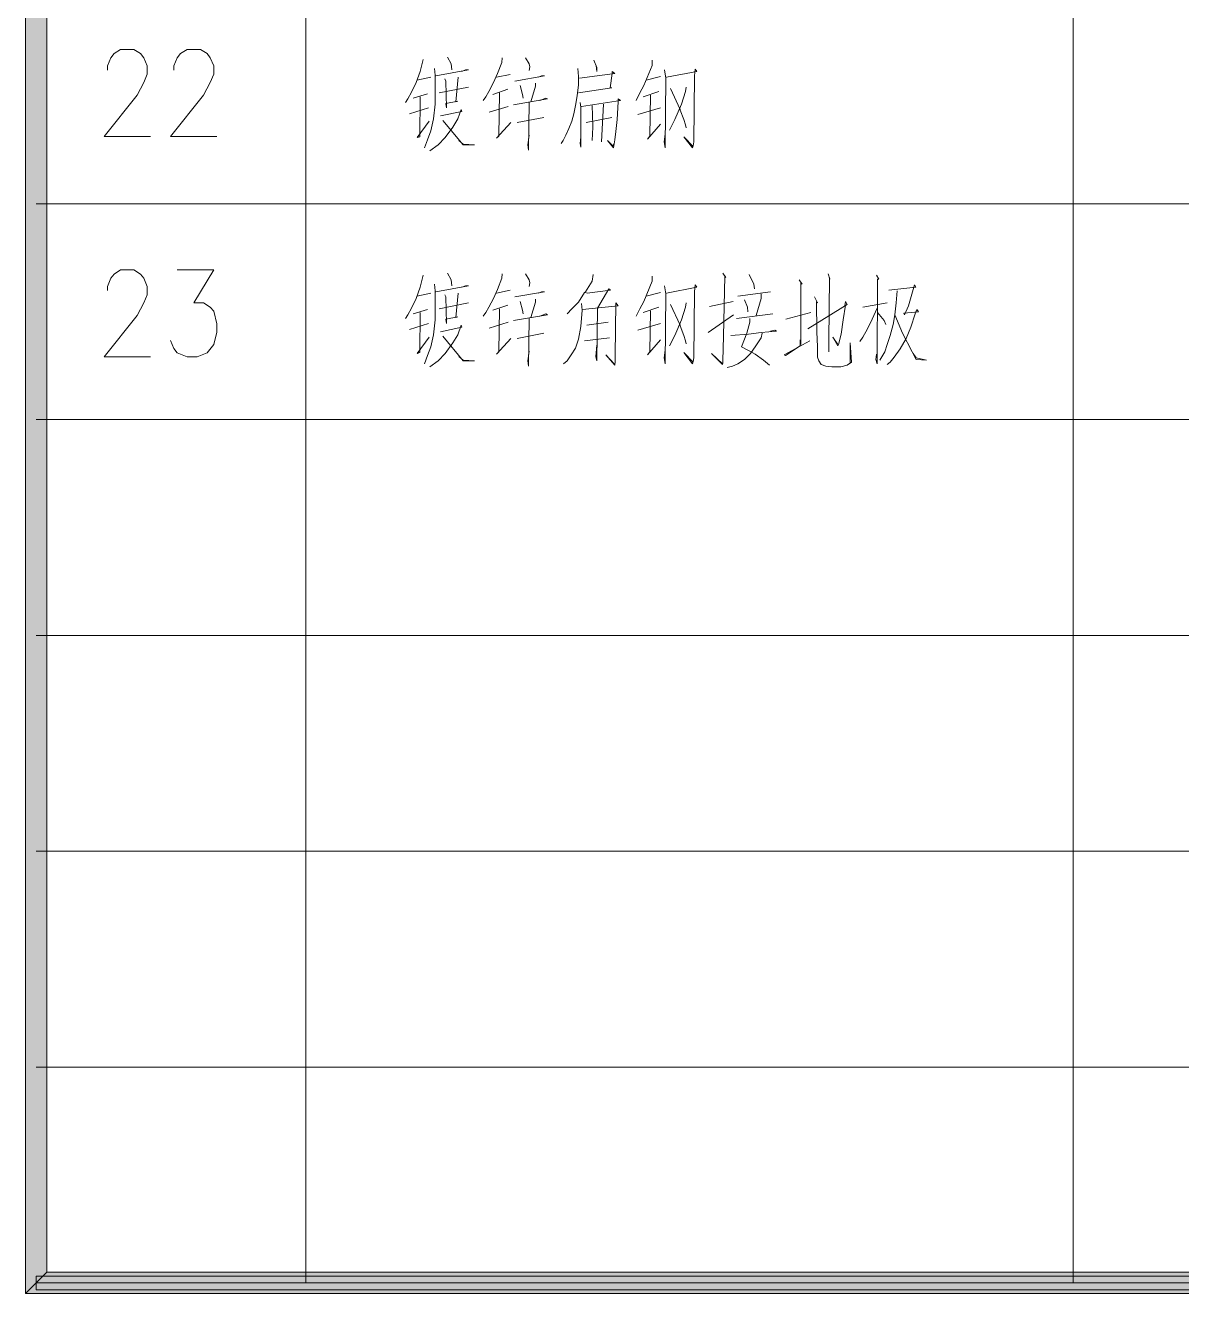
# Model space of a CAD drawing. Header units: millimetres. Extents: x 0 to 586, y 0 to 414.
# Drawn here: x 372.69 to 414.94, y 116.54 to 162.88 of the extents above; entities that cross this region are included whole.
import ezdxf

# ---------------------------------------------------------------- set-up
doc = ezdxf.new("R2010")
doc.units = ezdxf.units.MM

msp = doc.modelspace()

# ---------------------------------------------------------------- hatches: boundary and pattern name
h = msp.add_hatch(color=0)
h.dxf.hatch_style = 2
h.paths.add_polyline_path([(372.685028, 349.013639), (373.47525, 348.223417), (373.47525, 117.323306), (372.685028, 116.536611)])
h = msp.add_hatch(color=0)
h.dxf.hatch_style = 2
h.paths.add_polyline_path([(372.685028, 116.536611), (373.47525, 117.323306), (532.599194, 117.323306), (532.599194, 116.536611)])
h = msp.add_hatch(color=0)
h.dxf.hatch_style = 2
h.paths.add_polyline_path([(373.080139, 116.68125), (373.080139, 117.175139), (532.599194, 117.175139), (532.599194, 116.68125)])

# ---------------------------------------------------------------- linework, layer by layer
at = {"color": 0, "lineweight": 0}
for points in [[(372.685028, 349.013639), (373.47525, 348.223417), (373.47525, 117.323306), (372.685028, 116.536611)], [(372.685028, 116.536611), (373.47525, 117.323306), (532.599194, 117.323306), (532.599194, 116.536611)], [(373.080139, 116.68125), (373.080139, 117.175139), (532.599194, 117.175139), (532.599194, 116.68125)]]:
    msp.add_lwpolyline(points, close=True, dxfattribs=at)
for points in [[(382.93675, 348.618528), (382.93675, 116.928194)], [(410.982583, 348.618528), (410.982583, 116.928194)], [(410.982583, 348.618528), (410.982583, 116.928194)], [(410.982583, 348.618528), (410.982583, 116.928194)], [(375.683639, 161.247667), (375.683639, 161.399361), (375.803583, 161.70275), (375.927056, 161.854444), (376.166944, 162.006139), (376.653778, 162.006139), (376.897194, 161.854444), (377.017139, 161.70275), (377.140611, 161.399361), (377.140611, 161.095972), (377.017139, 160.792583), (376.773722, 160.3375), (375.560167, 158.820556), (377.260556, 158.820556)], [(378.11075, 161.247667), (378.11075, 161.399361), (378.230694, 161.70275), (378.354167, 161.854444), (378.594056, 162.006139), (379.080889, 162.006139), (379.324306, 161.854444), (379.44425, 161.70275), (379.567722, 161.399361), (379.567722, 161.095972), (379.44425, 160.792583), (379.200833, 160.3375), (377.987278, 158.820556), (379.687667, 158.820556)], [(387.226528, 161.635722), (387.117167, 161.201806), (386.965472, 160.796111), (386.792611, 160.443333), (386.662083, 160.196389), (386.573889, 160.062333)], [(387.639278, 161.311167), (387.660444, 161.06775), (387.660444, 160.577389), (387.660444, 160.005889), (387.596944, 159.462611), (387.50875, 159.028694), (387.378222, 158.704139), (387.268861, 158.404278)], [(388.115528, 161.720389), (388.246056, 161.473444), (388.27075, 161.25825)], [(390.115778, 161.692167), (390.094611, 161.529889), (389.942917, 161.120667), (389.791222, 160.796111), (389.618361, 160.468028), (389.509, 160.277528), (389.420806, 160.143472)], [(390.965972, 161.692167), (391.0965, 161.473444), (391.117667, 161.364083), (391.0965, 161.230028)], [(392.878028, 161.311167), (392.899194, 161.011306), (392.899194, 160.714972), (392.856861, 160.30575), (392.789833, 159.952972), (392.726333, 159.653111), (392.659306, 159.381472), (392.549944, 159.109833), (392.444111, 158.866417), (392.33475, 158.675917), (392.267722, 158.566556)], [(393.463639, 161.611028), (393.573, 161.339389), (393.573, 161.201806), (393.551833, 161.420528)], [(395.594417, 161.611028), (395.594417, 161.420528), (395.291028, 160.68675), (395.139333, 160.415111), (395.008806, 160.143472)], [(386.986639, 160.87725), (387.50875, 160.986611)], [(387.681611, 161.039528), (388.877528, 161.25825), (388.768167, 161.25825), (388.637639, 161.201806)], [(388.507111, 160.986611), (388.422444, 160.087028), (388.485944, 160.11525), (388.052028, 160.034111), (388.073194, 159.871833), (388.052028, 160.849028), (388.009694, 160.930167)], [(389.900583, 160.986611), (390.398, 161.092444)], [(390.574389, 160.849028), (391.660944, 161.039528), (391.551583, 161.039528), (391.442222, 160.986611)], [(392.941528, 160.958389), (394.225639, 161.120667), (394.137444, 161.201806), (394.137444, 161.120667), (394.052778, 160.605611), (394.116278, 160.605611), (392.899194, 160.415111)], [(395.375694, 160.87725), (395.897806, 161.011306)], [(396.0495, 161.25825), (396.095361, 160.958389), (396.074194, 158.404278), (396.028333, 158.623), (396.074194, 158.919333)], [(396.116528, 160.986611), (397.22425, 161.201806), (397.16075, 161.282944), (397.139583, 161.039528), (397.114889, 158.623), (397.093722, 158.485417), (397.072556, 158.404278), (396.748, 158.809972), (397.093722, 158.457194)], [(387.378222, 160.386889), (386.856111, 160.224611)], [(387.812139, 160.415111), (388.877528, 160.630306)], [(390.313333, 160.549167), (389.770056, 160.358667)], [(390.009944, 160.415111), (389.98525, 158.838194), (389.900583, 158.757056), (390.422694, 159.328556)], [(390.768417, 160.68675), (390.856611, 160.358667), (390.877778, 160.224611)], [(391.332861, 160.767889), (391.332861, 160.658528), (391.16, 160.087028)], [(395.834306, 160.468028), (395.269861, 160.277528)], [(396.832667, 160.630306), (396.8115, 160.468028), (396.659806, 160.005889), (396.419917, 159.437917), (396.225889, 159.056917)], [(396.268222, 160.577389), (396.617472, 159.815389), (396.617472, 159.790694), (396.748, 159.437917), (396.8115, 159.247417), (396.832667, 159.138056)], [(387.117167, 160.277528), (387.096, 158.809972), (387.007806, 158.785278), (387.441722, 159.381472)], [(390.3345, 159.92475), (389.639528, 159.709556)], [(390.528528, 159.981194), (391.770306, 160.196389), (391.703278, 160.224611), (391.484556, 160.143472)], [(391.0965, 160.062333), (391.071806, 158.323139), (391.050639, 158.513639), (391.0965, 158.866417)], [(392.962694, 160.062333), (392.987389, 159.900056), (392.987389, 158.947556), (392.987389, 158.4325), (392.962694, 158.566556), (392.987389, 158.809972)], [(393.008556, 159.92475), (394.440833, 160.143472), (394.356167, 160.196389), (394.356167, 160.087028), (394.310306, 159.437917), (394.267972, 159.000472), (394.225639, 158.704139), (394.183306, 158.404278), (393.964583, 158.675917), (394.158611, 158.485417), (394.204472, 158.566556)], [(393.400139, 159.952972), (393.421306, 159.219194), (393.421306, 159.166278), (393.400139, 158.675917)], [(393.812889, 160.005889), (393.745861, 158.623)], [(395.530917, 160.333972), (395.506222, 158.838194), (395.421556, 158.728833), (395.897806, 159.272111)], [(386.725583, 159.653111), (387.420556, 159.871833)], [(387.858, 159.571972), (388.637639, 159.73425), (388.616472, 159.815389), (388.485944, 159.462611), (388.313083, 159.166278), (388.030861, 158.785278), (387.769806, 158.513639), (387.466417, 158.294917)], [(390.659056, 159.328556), (391.639778, 159.519056)], [(393.181417, 159.328556), (394.116278, 159.519056)], [(395.897806, 159.871833), (395.072306, 159.628417)], [(387.942667, 159.409694), (388.6835, 158.513639), (389.09625, 158.513639), (388.6835, 158.538333), (388.531806, 158.675917)], [(373.080139, 156.365222), (532.599194, 156.365222)], [(375.683639, 153.19375), (375.683639, 153.341917), (375.803583, 153.645306), (375.927056, 153.797), (376.166944, 153.948694), (376.653778, 153.948694), (376.897194, 153.797), (377.017139, 153.645306), (377.140611, 153.341917), (377.140611, 153.042056), (377.017139, 152.738667), (376.773722, 152.283583), (375.560167, 150.766639), (377.260556, 150.766639)], [(378.230694, 153.948694), (379.567722, 153.948694), (378.837472, 152.738667), (379.200833, 152.738667), (379.44425, 152.586972), (379.567722, 152.435278), (379.687667, 151.980194), (379.687667, 151.676806), (379.567722, 151.221722), (379.324306, 150.918333), (378.960944, 150.766639), (378.594056, 150.766639), (378.230694, 150.918333), (378.11075, 151.070028), (377.987278, 151.373417)], [(387.226528, 153.751139), (387.117167, 153.313694), (386.965472, 152.908), (386.792611, 152.555222), (386.662083, 152.308278), (386.573889, 152.174222)], [(387.639278, 153.423056), (387.660444, 153.179639), (387.660444, 152.689278), (387.660444, 152.121306), (387.596944, 151.578028), (387.50875, 151.140583), (387.378222, 150.816028), (387.268861, 150.516167)], [(388.115528, 153.832278), (388.246056, 153.585333), (388.27075, 153.370139)], [(390.115778, 153.804056), (390.094611, 153.641778), (389.942917, 153.232556), (389.791222, 152.908), (389.618361, 152.583444), (389.509, 152.392944), (389.420806, 152.255361)], [(390.965972, 153.804056), (391.0965, 153.585333), (391.117667, 153.4795), (391.0965, 153.341917)], [(393.442472, 153.775833), (393.400139, 153.532417), (393.16025, 153.151417), (393.117917, 153.126722), (392.899194, 152.770417), (392.659306, 152.527), (392.486444, 152.3365)], [(395.594417, 153.722917), (395.594417, 153.532417), (395.291028, 152.798639), (395.139333, 152.527), (395.008806, 152.255361)], [(398.180278, 153.832278), (398.289639, 153.67), (398.247306, 153.722917), (398.201444, 151.521583), (398.180278, 150.625528), (398.180278, 150.544389), (398.159111, 150.487944), (397.767528, 150.897167), (398.159111, 150.516167)], [(399.136306, 153.775833), (399.312694, 153.423056), (399.333861, 153.260778)], [(400.963694, 153.585333), (401.073056, 153.423056), (401.027194, 153.4795), (401.027194, 151.221722), (401.006028, 151.387528), (401.006028, 151.168806), (400.46275, 150.816028), (400.420417, 150.84425), (401.355278, 151.359306)], [(402.029083, 153.804056), (402.092583, 153.613556), (402.071417, 153.67), (402.05025, 151.359306), (402.05025, 150.950083), (402.05025, 151.278167)], [(403.789444, 153.751139), (403.877639, 153.613556), (403.831778, 153.613556), (403.810611, 150.516167), (403.768278, 150.678444), (403.789444, 150.868944)], [(386.986639, 152.989139), (387.50875, 153.0985)], [(387.681611, 153.151417), (388.877528, 153.370139), (388.768167, 153.370139), (388.637639, 153.313694)], [(388.507111, 153.0985), (388.422444, 152.202444), (388.485944, 152.227139), (388.052028, 152.146), (388.073194, 151.983722), (388.052028, 152.960917), (388.009694, 153.042056)], [(389.900583, 153.0985), (390.398, 153.207861)], [(390.574389, 152.960917), (391.660944, 153.151417), (391.551583, 153.151417), (391.442222, 153.0985)], [(393.16025, 153.126722), (393.22375, 153.0985), (394.073944, 153.207861), (394.006917, 153.260778), (393.594167, 152.555222), (393.573, 150.625528), (393.530667, 150.787806), (393.573, 151.197028)], [(395.375694, 152.989139), (395.897806, 153.126722)], [(396.0495, 153.370139), (396.095361, 153.070278), (396.074194, 150.516167), (396.028333, 150.734889), (396.074194, 151.031222)], [(396.116528, 153.0985), (397.22425, 153.313694), (397.16075, 153.398361), (397.139583, 153.151417), (397.114889, 150.734889), (397.093722, 150.597306), (397.072556, 150.516167), (396.748, 150.925389), (397.093722, 150.572611)], [(398.723556, 152.989139), (399.919472, 153.151417)], [(399.57375, 153.070278), (399.57375, 152.908), (399.397361, 152.283583)], [(401.528139, 152.960917), (401.6375, 152.745722), (401.595167, 152.798639), (401.616333, 151.683861), (401.6375, 151.140583), (401.6375, 150.759583), (401.679833, 150.625528), (401.768028, 150.487944), (401.940889, 150.435028), (402.159611, 150.406806), (402.484167, 150.406806), (402.724056, 150.46325), (402.87575, 150.572611), (402.833417, 151.278167), (402.833417, 150.544389), (402.791083, 150.516167)], [(404.551444, 153.179639), (404.505583, 152.745722), (404.46325, 152.308278), (404.396222, 151.9555), (404.290389, 151.549806), (404.181028, 151.221722), (404.092833, 150.950083), (403.919972, 150.65375)], [(404.244528, 153.207861), (405.22525, 153.313694), (405.179389, 153.398361), (404.964194, 152.636361), (404.8125, 152.308278), (404.787806, 152.364722), (405.331083, 152.417639), (405.267583, 152.498778), (405.200556, 152.3365), (405.048861, 151.849667), (404.876, 151.440444), (404.657278, 151.059444), (404.442083, 150.759583), (404.290389, 150.572611), (404.181028, 150.487944)], [(387.378222, 152.498778), (386.856111, 152.3365)], [(387.812139, 152.527), (388.877528, 152.745722)], [(390.313333, 152.664583), (389.770056, 152.474083)], [(390.009944, 152.527), (389.98525, 150.950083), (389.900583, 150.868944), (390.422694, 151.440444)], [(390.768417, 152.798639), (390.856611, 152.474083), (390.877778, 152.3365)], [(391.332861, 152.879778), (391.332861, 152.770417), (391.16, 152.202444)], [(393.008556, 152.7175), (393.029722, 152.474083), (392.987389, 151.874361), (392.899194, 151.412222), (392.789833, 151.087667), (392.638139, 150.84425), (392.486444, 150.625528), (392.355917, 150.516167)], [(393.050889, 152.498778), (394.356167, 152.636361), (394.267972, 152.745722), (394.246806, 150.816028), (394.246806, 150.597306), (394.225639, 150.46325), (393.897556, 150.84425), (394.204472, 150.516167)], [(395.834306, 152.583444), (395.269861, 152.392944)], [(396.832667, 152.745722), (396.8115, 152.583444), (396.659806, 152.121306), (396.419917, 151.549806), (396.225889, 151.168806)], [(396.268222, 152.689278), (396.617472, 151.930806), (396.617472, 151.902583), (396.748, 151.549806), (396.8115, 151.359306), (396.832667, 151.249944)], [(397.682861, 152.608139), (398.550694, 152.798639)], [(398.963444, 152.855083), (399.072806, 152.583444), (399.093972, 152.417639)], [(401.28825, 151.793222), (402.724056, 152.689278), (402.660556, 152.798639), (402.635861, 152.636361), (402.660556, 152.664583), (402.572361, 152.121306), (402.505333, 151.602722), (402.3995, 151.221722), (402.374806, 151.168806), (402.201944, 151.493361), (402.374806, 151.221722)], [(403.810611, 152.555222), (403.63775, 152.146), (403.464889, 151.793222), (403.2885, 151.493361), (403.179139, 151.331083)], [(403.2885, 152.583444), (404.181028, 152.745722)], [(387.117167, 152.392944), (387.096, 150.925389), (387.007806, 150.897167), (387.441722, 151.493361)], [(390.3345, 152.036639), (389.639528, 151.821444)], [(390.528528, 152.093083), (391.770306, 152.308278), (391.703278, 152.3365), (391.484556, 152.255361)], [(391.0965, 152.174222), (391.071806, 150.435028), (391.050639, 150.625528), (391.0965, 150.978306)], [(393.98575, 152.036639), (393.202583, 151.930806)], [(395.530917, 152.445861), (395.506222, 150.950083), (395.421556, 150.84425), (395.897806, 151.387528)], [(397.637, 151.659167), (398.571861, 152.308278)], [(398.681222, 152.174222), (400.007667, 152.3365)], [(399.161, 152.174222), (399.161, 152.036639), (399.051639, 151.630944), (398.854083, 151.140583), (399.115139, 151.006528), (399.355028, 150.868944), (399.658417, 150.65375), (399.877139, 150.46325)], [(400.483917, 152.146), (401.397611, 152.392944)], [(403.831778, 152.392944), (404.071667, 152.093083), (404.138694, 151.9555)], [(404.46325, 152.308278), (404.745472, 151.630944), (405.094722, 150.950083), (405.246417, 150.678444), (405.616833, 150.65375), (405.246417, 150.734889), (405.137056, 150.897167)], [(386.725583, 151.765), (387.420556, 151.983722)], [(387.858, 151.683861), (388.637639, 151.849667), (388.616472, 151.930806), (388.485944, 151.578028), (388.313083, 151.278167), (388.030861, 150.897167), (387.769806, 150.625528), (387.466417, 150.406806)], [(390.659056, 151.440444), (391.639778, 151.630944)], [(395.897806, 151.983722), (395.072306, 151.740306)], [(399.616083, 151.630944), (399.57375, 151.468667), (399.376194, 151.168806), (399.182167, 150.897167), (398.963444, 150.678444), (398.723556, 150.516167), (398.529528, 150.435028), (398.331972, 150.382111)], [(398.4625, 151.549806), (399.115139, 151.602722), (399.57375, 151.659167), (400.138194, 151.712083), (400.071167, 151.740306), (399.919472, 151.712083)], [(387.942667, 151.521583), (388.6835, 150.625528), (389.09625, 150.625528), (388.6835, 150.65375), (388.531806, 150.787806)], [(393.117917, 151.359306), (394.028083, 151.468667)], [(373.080139, 148.477111), (532.599194, 148.477111)], [(373.080139, 140.592528), (532.599194, 140.592528)], [(373.080139, 132.704417), (532.599194, 132.704417)], [(373.080139, 124.816306), (532.599194, 124.816306)], [(373.080139, 116.928194), (532.599194, 116.928194)]]:
    msp.add_lwpolyline(points, dxfattribs=at)

doc.saveas('drawing.dxf')
